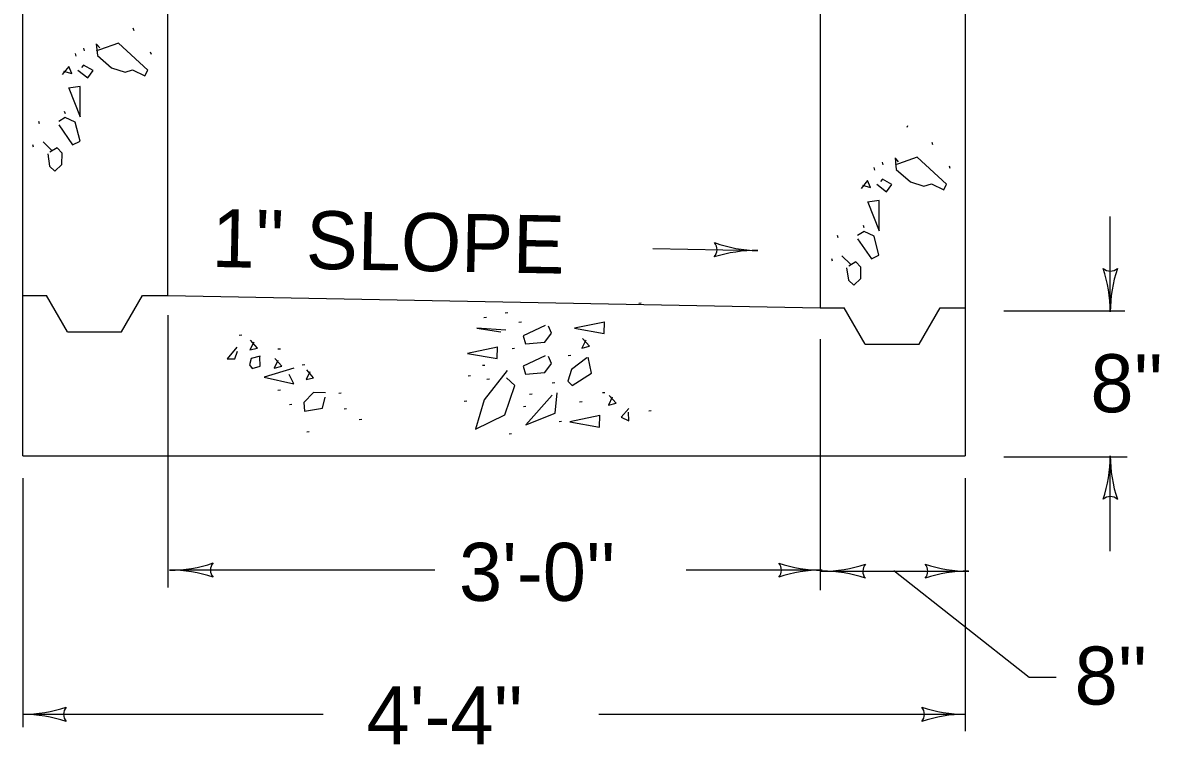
# Model space of a CAD drawing. Extents: x 1007 to 1035.5, y 1000.5 to 1021.5.
# Drawn here: x 1020.598 to 1024.517, y 1007.508 to 1009.995 of the extents above; entities that cross this region are included whole.
import ezdxf

# ---------------------------------------------------------------- set-up
doc = ezdxf.new("R2010")
doc.units = 0
doc.layers.add('Level 1', color=7, linetype='Continuous')

msp = doc.modelspace()

# ---------------------------------------------------------------- linework, layer by layer
at = {"layer": 'Level 1'}
for p, q in [((1020.5985, 1008.5023), (1020.5985, 1012.0023)), ((1023.8485, 1012.0023), (1023.8485, 1008.5023)), ((1021.0985, 1009.0551), (1021.0985, 1011.8148)), ((1023.3485, 1011.8139), (1023.3485, 1009.0118)), ((1024.3485, 1008.9982), (1024.3485, 1009.327)), ((1022.7709, 1009.2164), (1023.1333, 1009.2095)), ((1020.5987, 1009.0548), (1020.6809, 1009.0548)), ((1020.753, 1008.9298), (1020.6809, 1009.0548)), ((1020.9393, 1008.9298), (1021.0116, 1009.0548)), ((1021.0116, 1009.0548), (1021.0975, 1009.0548)), ((1021.0985, 1009.0551), (1023.3485, 1009.0118)), ((1023.3492, 1009.0121), (1023.4314, 1009.0121)), ((1023.5035, 1008.8871), (1023.4314, 1009.0121)), ((1023.6898, 1008.8871), (1023.7621, 1009.0121)), ((1023.7621, 1009.0121), (1023.848, 1009.0121)), ((1021.0985, 1008.9872), (1021.0985, 1008.0483)), ((1023.9811, 1009.0023), (1024.3986, 1009.0023)), ((1020.753, 1008.9298), (1020.9393, 1008.9298)), ((1023.3485, 1008.9043), (1023.3485, 1008.0392)), ((1023.5035, 1008.8871), (1023.6898, 1008.8871)), ((1020.5985, 1008.5023), (1023.8485, 1008.5023)), ((1024.3485, 1008.1734), (1024.3485, 1008.5023)), ((1023.9811, 1008.4987), (1024.407, 1008.4987)), ((1020.5985, 1008.4257), (1020.5985, 1007.5673)), ((1023.8485, 1008.4257), (1023.8485, 1007.5537)), ((1022.0194, 1008.1082), (1021.1048, 1008.1082)), ((1023.3552, 1008.1082), (1022.8866, 1008.1082)), ((1023.3488, 1008.1047), (1023.8478, 1008.1047)), ((1023.6017, 1008.1066), (1024.0683, 1007.7388)), ((1024.0683, 1007.7388), (1024.1617, 1007.7388)), ((1020.5985, 1007.6112), (1021.6347, 1007.6112)), ((1022.5853, 1007.6112), (1023.8485, 1007.6112))]:
    msp.add_line(p, q, dxfattribs=at)
for points in [[(1020.9785, 1009.9768), (1020.981, 1009.9686)], [(1020.8518, 1009.9221), (1020.8557, 1009.8816), (1020.9043, 1009.8393), (1020.9513, 1009.8248), (1020.977, 1009.8326), (1021.0197, 1009.8119), (1021.0293, 1009.831), (1020.9283, 1009.9248), (1020.863, 1009.9013), (1020.8518, 1009.8983)], [(1020.864, 1009.908), (1020.8531, 1009.9213)], [(1020.7788, 1009.8884), (1020.7813, 1009.8802)], [(1020.8074, 1009.9068), (1020.8099, 1009.8985)], [(1021.0383, 1009.8943), (1021.0408, 1009.8861)], [(1020.739, 1009.8276), (1020.7675, 1009.8196), (1020.7568, 1009.8437), (1020.7347, 1009.816)], [(1020.7886, 1009.8318), (1020.8226, 1009.8053), (1020.8409, 1009.8303), (1020.8085, 1009.8484), (1020.8012, 1009.8406)], [(1020.7575, 1009.7691), (1020.7965, 1009.6708), (1020.7967, 1009.7749), (1020.7565, 1009.7689)], [(1020.7418, 1009.6905), (1020.7444, 1009.6823)], [(1020.6523, 1009.6561), (1020.6548, 1009.6478)], [(1020.7224, 1009.6429), (1020.7702, 1009.5744), (1020.7963, 1009.5866), (1020.7793, 1009.6518), (1020.745, 1009.6686), (1020.7224, 1009.6548)], [(1023.6498, 1009.6398), (1023.6466, 1009.6338)], [(1020.6319, 1009.5754), (1020.6345, 1009.5672)], [(1020.6976, 1009.5558), (1020.6687, 1009.5843)], [(1020.6847, 1009.5428), (1020.6911, 1009.5006), (1020.7093, 1009.4831), (1020.7335, 1009.5058), (1020.7341, 1009.5449), (1020.7168, 1009.5636), (1020.6923, 1009.5484)], [(1023.7333, 1009.5838), (1023.7358, 1009.5757)], [(1023.6066, 1009.5292), (1023.6104, 1009.4887), (1023.6591, 1009.4464), (1023.7061, 1009.4319), (1023.7318, 1009.4397), (1023.7744, 1009.419), (1023.784, 1009.4381), (1023.683, 1009.5318), (1023.6178, 1009.5084), (1023.6065, 1009.5053)], [(1023.6188, 1009.5151), (1023.6078, 1009.5283)], [(1023.5335, 1009.4955), (1023.536, 1009.4873)], [(1023.5622, 1009.5138), (1023.5647, 1009.5056)], [(1023.793, 1009.5014), (1023.7955, 1009.4932)], [(1023.4938, 1009.4347), (1023.5223, 1009.4267), (1023.5116, 1009.4508), (1023.4894, 1009.4231)], [(1023.5433, 1009.4389), (1023.5773, 1009.4124), (1023.5957, 1009.4373), (1023.5633, 1009.4555), (1023.5559, 1009.4477)], [(1023.5123, 1009.3762), (1023.5513, 1009.2779), (1023.5514, 1009.382), (1023.5113, 1009.376)], [(1023.4966, 1009.2976), (1023.4992, 1009.2893)], [(1023.407, 1009.2632), (1023.4095, 1009.2549)], [(1023.4772, 1009.25), (1023.5249, 1009.1815), (1023.551, 1009.1937), (1023.5341, 1009.2589), (1023.4998, 1009.2757), (1023.4772, 1009.2619)], [(1023.3867, 1009.1825), (1023.3893, 1009.1743)], [(1023.4523, 1009.1629), (1023.4234, 1009.1914)], [(1023.4394, 1009.1498), (1023.4458, 1009.1077), (1023.4641, 1009.0902), (1023.4883, 1009.1129), (1023.4888, 1009.152), (1023.4715, 1009.1707), (1023.4471, 1009.1555)], [(1022.7315, 1009.0288), (1022.7229, 1009.0277)], [(1022.1974, 1008.979), (1022.1889, 1008.9779)], [(1022.2708, 1008.9947), (1022.2622, 1008.9936)], [(1022.2645, 1008.9354), (1022.1643, 1008.9418), (1022.2475, 1008.9301)], [(1022.3178, 1008.9633), (1022.3093, 1008.9622)], [(1022.4, 1008.9514), (1022.3243, 1008.9163), (1022.3318, 1008.8885), (1022.399, 1008.8938), (1022.4213, 1008.9248), (1022.4118, 1008.9493)], [(1022.6046, 1008.963), (1022.5011, 1008.9417), (1022.6035, 1008.9235), (1022.6046, 1008.9641)], [(1021.3535, 1008.9175), (1021.3449, 1008.9164)], [(1021.3948, 1008.8938), (1021.3819, 1008.8672), (1021.4075, 1008.8736), (1021.3841, 1008.9003)], [(1022.5398, 1008.9003), (1022.5269, 1008.8737), (1022.5525, 1008.8801), (1022.5291, 1008.9068)], [(1021.3368, 1008.8772), (1021.3037, 1008.8366), (1021.3293, 1008.8366), (1021.3388, 1008.8633)], [(1021.487, 1008.8703), (1021.4785, 1008.8693)], [(1022.2354, 1008.8766), (1022.1319, 1008.8553), (1022.2344, 1008.8371), (1022.2354, 1008.8777)], [(1022.2943, 1008.8717), (1022.2858, 1008.8706)], [(1021.4168, 1008.8452), (1021.3858, 1008.8377), (1021.3805, 1008.8153), (1021.389, 1008.8035), (1021.4168, 1008.811), (1021.4157, 1008.843)], [(1021.4785, 1008.831), (1021.4657, 1008.8043), (1021.4913, 1008.8108), (1021.4678, 1008.8374)], [(1021.5708, 1008.8154), (1021.5623, 1008.8143)], [(1022.4, 1008.8468), (1022.3243, 1008.8115), (1022.3318, 1008.7838), (1022.3989, 1008.7891), (1022.4213, 1008.8201), (1022.4118, 1008.8446)], [(1022.5441, 1008.8394), (1022.4908, 1008.7999), (1022.4779, 1008.7594), (1022.4928, 1008.7445), (1022.5601, 1008.7872), (1022.5483, 1008.8426)], [(1022.488, 1008.8481), (1022.4795, 1008.847)], [(1021.533, 1008.8046), (1021.4306, 1008.7737), (1021.533, 1008.7502), (1021.517, 1008.7822)], [(1021.5884, 1008.7918), (1021.5757, 1008.7651), (1021.6013, 1008.7715), (1021.5778, 1008.7982)], [(1022.1424, 1008.7774), (1022.1339, 1008.7763)], [(1022.2688, 1008.7968), (1022.1898, 1008.6954), (1022.16, 1008.594), (1022.2613, 1008.6431), (1022.2955, 1008.7445), (1022.2667, 1008.7712)], [(1022.1922, 1008.814), (1022.1837, 1008.813)], [(1022.2079, 1008.7669), (1022.1993, 1008.7658)], [(1022.433, 1008.7538), (1022.4245, 1008.7528)], [(1021.487, 1008.729), (1021.4785, 1008.7279)], [(1021.6429, 1008.7193), (1021.6013, 1008.7203), (1021.5672, 1008.6862), (1021.5704, 1008.6563), (1021.6323, 1008.6669), (1021.6408, 1008.7043)], [(1021.6964, 1008.7185), (1021.6879, 1008.7175)], [(1022.4246, 1008.7114), (1022.3328, 1008.609), (1022.4342, 1008.6495), (1022.4417, 1008.7188)], [(1022.3545, 1008.7146), (1022.3459, 1008.7135)], [(1022.6058, 1008.7198), (1022.5973, 1008.7188)], [(1022.6313, 1008.704), (1022.6185, 1008.6773), (1022.6442, 1008.6838), (1022.6207, 1008.7104)], [(1021.5263, 1008.6793), (1021.5178, 1008.6782)], [(1021.7148, 1008.6636), (1021.7063, 1008.6625)], [(1022.1293, 1008.691), (1022.1208, 1008.6899)], [(1022.3336, 1008.6727), (1022.325, 1008.6716)], [(1022.5273, 1008.6884), (1022.5188, 1008.6873)], [(1022.6881, 1008.6655), (1022.6625, 1008.6357), (1022.6881, 1008.6228), (1022.687, 1008.6527)], [(1021.7672, 1008.6269), (1021.7586, 1008.6258)], [(1022.4566, 1008.6203), (1022.4481, 1008.6193)], [(1022.5888, 1008.641), (1022.4854, 1008.6197), (1022.5878, 1008.6015), (1022.5888, 1008.642)], [(1022.7655, 1008.657), (1022.757, 1008.6559)], [(1021.5865, 1008.585), (1021.5779, 1008.5839)], [(1022.2838, 1008.5784), (1022.2753, 1008.5773)]]:
    msp.add_lwpolyline(points, dxfattribs=at)
for centre, radius, start, end in [((1022.955, 1009.213), 0.0375, 317.6772, 39.7939), ((1023.1243, 1008.7408), 0.4687, 88.9026, 107.5714), ((1023.1422, 1009.6782), 0.4687, 250.2498, 268.8965), ((1023.1243, 1008.7408), 0.4687, 88.8904, 88.9026), ((1024.3486, 1009.1764), 0.0375, 228.7746, 310.8913), ((1023.8798, 1008.9982), 0.4688, 0, 18.6688), ((1024.3486, 1009.1764), 0.0375, 228.7746, 310.8913), ((1023.8798, 1008.9982), 0.4688, 0, 18.6688), ((1024.8172, 1008.9982), 0.4688, 161.3472, 179.9939), ((1024.8172, 1008.9982), 0.4688, 161.3472, 179.9939), ((1023.8798, 1008.9982), 0.4688, 359.9878, 0), ((1023.8798, 1008.9982), 0.4688, 359.9878, 0), ((1023.8798, 1008.5023), 0.4688, 341.3472, 359.9939), ((1024.8172, 1008.5023), 0.4688, 179.9878, 180), ((1024.8172, 1008.5023), 0.4688, 180, 198.6688), ((1024.3484, 1008.324), 0.0375, 48.7746, 130.8913), ((1021.1048, 1008.5769), 0.4688, 270, 288.6688), ((1021.1048, 1008.5769), 0.4688, 270, 288.6688), ((1021.283, 1008.1081), 0.0375, 138.7746, 220.8913), ((1021.283, 1008.1081), 0.0375, 138.7746, 220.8913), ((1023.1769, 1008.1082), 0.0375, 318.7746, 40.8913), ((1023.3552, 1008.5769), 0.4688, 251.3472, 269.9939), ((1023.3545, 1008.5734), 0.4688, 270, 288.6688), ((1023.5328, 1008.1046), 0.0375, 138.7746, 220.8913), ((1023.6819, 1008.1046), 0.0375, 319.1087, 41.2254), ((1023.8602, 1008.5734), 0.4688, 251.3312, 270), ((1021.1048, 1008.5769), 0.4688, 269.9878, 270), ((1021.1048, 1008.5769), 0.4688, 269.9878, 270), ((1021.1048, 1007.6394), 0.4688, 71.3472, 89.9939), ((1021.1048, 1007.6394), 0.4688, 71.3472, 89.9939), ((1023.3552, 1007.6394), 0.4688, 90, 108.6688), ((1023.3545, 1008.5734), 0.4688, 269.9878, 270), ((1023.3545, 1007.6359), 0.4688, 71.3472, 89.9939), ((1023.3552, 1007.6394), 0.4688, 89.9878, 90), ((1023.8602, 1007.6359), 0.4688, 90.0061, 108.6528), ((1023.8602, 1008.5734), 0.4688, 270, 270.0122), ((1020.5985, 1008.0799), 0.4687, 269.9878, 270), ((1020.5985, 1008.0799), 0.4687, 270, 288.6688), ((1020.5985, 1007.1424), 0.4687, 71.3472, 89.9939), ((1020.7767, 1007.6111), 0.0375, 138.7746, 220.8913), ((1023.6703, 1007.6112), 0.0375, 318.7746, 40.8913), ((1023.8485, 1007.1424), 0.4688, 90, 108.6688), ((1023.8485, 1008.0799), 0.4688, 251.3472, 269.9939), ((1023.8485, 1007.1424), 0.4688, 89.9878, 90)]:
    msp.add_arc(centre, radius, start, end, dxfattribs=at)

# ---------------------------------------------------------------- texts
msp.add_text("1'' SLOPE", height=0.2, rotation=358.8988, dxfattribs=at).set_placement((1021.2485, 1009.1533))
for s, p in [("8''", (1024.2801, 1008.6523)), ("3'-0''", (1022.1028, 1008.0022)), ("8''", (1024.2255, 1007.6448)), ("4'-4''", (1021.7841, 1007.508))]:
    msp.add_text(s, height=0.2, dxfattribs=at).set_placement(p)

doc.saveas('drawing.dxf')
